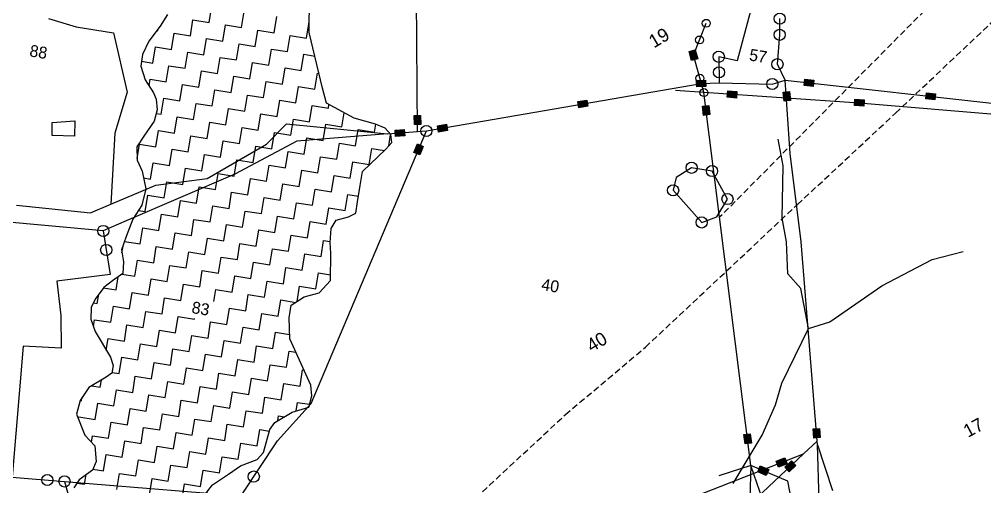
# Model space of a CAD drawing. Header units: metres. Extents: x 318079 to 324759, y 1863980 to 1868406.
# Drawn here: x 321051 to 321832, y 1866812 to 1867190 of the extents above; entities that cross this region are included whole.
import ezdxf

# ---------------------------------------------------------------- set-up
doc = ezdxf.new("R2010")
doc.units = ezdxf.units.M
doc.linetypes.add('DASHED', pattern=[0.75, 0.5, -0.25])
for name, color, linetype in [('LINE_FOOTPATH', 1, 'DASHED'), ('LINE_WATER', 4, 'Continuous'), ('OTHERS', 1, 'Continuous'), ('POLY_HATCH', 12, 'Continuous'), ('POLY_PARCEL', 6, 'Continuous'), ('POLY_WATER', 4, 'Continuous'), ('TEXT_MAPOUT', 7, 'Continuous'), ('TEXT_PARCEL', 7, 'Continuous')]:
    doc.layers.add(name, color=color, linetype=linetype)
doc.styles.add('TEXT_MAP', font='')
doc.styles.get('TEXT_MAP').set_extended_font_data('Kruti Dev 050')

msp = doc.modelspace()

# ---------------------------------------------------------------- hatches: boundary and pattern name
for points in [[(321594.99, 1867156.74), (321599.98, 1867158.15), (321597.94, 1867165.36), (321592.95, 1867163.96)], [(321606.55, 1867135.69), (321606.35, 1867140.8), (321598.96, 1867140.51), (321599.16, 1867135.4)], [(321693.32, 1867135.68), (321693.88, 1867140.77), (321686.54, 1867141.58), (321685.98, 1867136.5)], [(321631.29, 1867126.37), (321631.69, 1867131.54), (321624.21, 1867132.12), (321623.81, 1867126.95)], [(321669.79, 1867123.74), (321674.87, 1867124.24), (321674.14, 1867131.6), (321669.06, 1867131.09)], [(321791.7, 1867124.8), (321792.26, 1867129.88), (321784.91, 1867130.69), (321784.35, 1867125.61)], [(321511.16, 1867119.67), (321510.29, 1867124.71), (321503.01, 1867123.45), (321503.88, 1867118.41)], [(321734.17, 1867119.67), (321734.57, 1867124.85), (321727.09, 1867125.42), (321726.69, 1867120.25)], [(321604.72, 1867112.31), (321609.87, 1867112.96), (321608.93, 1867120.4), (321603.79, 1867119.75)], [(321375.94, 1867112.35), (321370.82, 1867112.31), (321370.88, 1867104.92), (321375.99, 1867104.95)], [(321363.1, 1867095.86), (321362.73, 1867100.96), (321355.36, 1867100.42), (321355.73, 1867095.32)], [(321397.7, 1867100.06), (321396.82, 1867105.1), (321389.54, 1867103.84), (321390.41, 1867098.8)], [(321370.51, 1867082.42), (321375.22, 1867080.42), (321378.09, 1867087.23), (321373.39, 1867089.22)], [(321698.37, 1866859.07), (321693.28, 1866858.66), (321693.87, 1866851.29), (321698.97, 1866851.7)], [(321642.42, 1866854.75), (321637.27, 1866854.1), (321638.21, 1866846.66), (321643.35, 1866847.31)], [(321672.17, 1866830.48), (321670.31, 1866835.24), (321663.43, 1866832.55), (321665.29, 1866827.79)], [(321679.36, 1866829.11), (321675.87, 1866832.85), (321670.47, 1866827.8), (321673.96, 1866824.07)], [(321655.42, 1866821.03), (321657.46, 1866825.8), (321650.58, 1866828.76), (321648.53, 1866823.99)]]:
    msp.add_hatch(color=256).paths.add_polyline_path(points)

# ---------------------------------------------------------------- linework, layer by layer
for points in [[(321597.94, 1867165.36), (321599.98, 1867158.15), (321594.99, 1867156.74), (321592.95, 1867163.96)], [(321598.96, 1867140.51), (321606.35, 1867140.8), (321606.55, 1867135.69), (321599.16, 1867135.4)], [(321686.54, 1867141.58), (321693.88, 1867140.77), (321693.32, 1867135.68), (321685.98, 1867136.5)], [(321624.21, 1867132.12), (321631.69, 1867131.54), (321631.29, 1867126.37), (321623.81, 1867126.95)], [(321674.14, 1867131.6), (321674.87, 1867124.24), (321669.79, 1867123.74), (321669.06, 1867131.09)], [(321784.91, 1867130.69), (321792.26, 1867129.88), (321791.7, 1867124.8), (321784.35, 1867125.61)], [(321503.01, 1867123.45), (321510.29, 1867124.71), (321511.16, 1867119.67), (321503.88, 1867118.41)], [(321727.09, 1867125.42), (321734.57, 1867124.85), (321734.17, 1867119.67), (321726.69, 1867120.25)], [(321608.93, 1867120.4), (321609.87, 1867112.96), (321604.72, 1867112.31), (321603.79, 1867119.75)], [(321370.88, 1867104.92), (321370.82, 1867112.31), (321375.94, 1867112.35), (321375.99, 1867104.95)], [(321355.36, 1867100.42), (321362.73, 1867100.96), (321363.1, 1867095.86), (321355.73, 1867095.32)], [(321389.54, 1867103.84), (321396.82, 1867105.1), (321397.7, 1867100.06), (321390.41, 1867098.8)], [(321378.09, 1867087.23), (321375.22, 1867080.42), (321370.51, 1867082.42), (321373.39, 1867089.22)], [(321693.87, 1866851.29), (321693.28, 1866858.66), (321698.37, 1866859.07), (321698.97, 1866851.7)], [(321638.21, 1866846.66), (321637.27, 1866854.1), (321642.42, 1866854.75), (321643.35, 1866847.31)], [(321663.43, 1866832.55), (321670.31, 1866835.24), (321672.17, 1866830.48), (321665.29, 1866827.79)], [(321670.47, 1866827.8), (321675.87, 1866832.85), (321679.36, 1866829.11), (321673.96, 1866824.07)], [(321650.58, 1866828.76), (321657.46, 1866825.8), (321655.42, 1866821.03), (321648.53, 1866823.99)]]:
    msp.add_lwpolyline(points, close=True)
for centre, radius in [((321666.27, 1867190.59), 4.52), ((321606.9, 1867186.8), 3.21), ((321601.44, 1867173.33), 3.21), ((321666.25, 1867177.5), 4.52), ((321617.01, 1867159.74), 4.52), ((321664.44, 1867153.72), 4.52), ((321601.74, 1867142.34), 3.21), ((321617.24, 1867147.16), 4.52), ((321660.25, 1867137.69), 4.52), ((321605.01, 1867130.75), 3.21), ((321380.59, 1867099.7), 4.52), ((321595.04, 1867069.97), 4.52), ((321611.57, 1867067.29), 4.52), ((321580.1, 1867051.74), 4.52), ((321624.04, 1867044.63), 4.52), ((321603.19, 1867025.7), 4.52), ((321119.32, 1867018.86), 4.52), ((321121.73, 1867003.49), 4.52), ((321074.12, 1866817.37), 4.52), ((321087.98, 1866816.23), 4.52), ((321241, 1866820.16), 4.52)]:
    msp.add_circle(centre, radius)
at = {"layer": 'LINE_FOOTPATH', "ltscale": 10}
for p, q in [((321851.88, 1867266.33), (321617.71, 1867030)), ((321759.94, 1867114.19), (321837.88, 1867187.72)), ((321680.65, 1867040.22), (321759.94, 1867114.19)), ((321557.73, 1866924.92), (321680.65, 1867040.22)), ((321493.05, 1866870.29), (321557.73, 1866924.92)), ((321414.97, 1866797.64), (321493.05, 1866870.29))]:
    msp.add_line(p, q, dxfattribs=at)
at = {"layer": 'LINE_WATER'}
for p, q in [((321669.02, 1867071.61), (321665.02, 1867093)), ((321668.28, 1867029.08), (321669.02, 1867071.61)), ((321671.67, 1867010.12), (321668.28, 1867029.08)), ((321672.94, 1866984.15), (321671.67, 1867010.12)), ((321789.44, 1866995.86), (321814.65, 1867002.36)), ((321748.8, 1866974.58), (321789.44, 1866995.86)), ((321683.23, 1866972.25), (321672.94, 1866984.15)), ((321706.77, 1866945.44), (321748.8, 1866974.58)), ((321689.62, 1866939.94), (321683.23, 1866972.25)), ((321689.62, 1866939.94), (321706.77, 1866945.44)), ((321668.02, 1866895.76), (321689.62, 1866939.94)), ((321662.74, 1866878.23), (321668.02, 1866895.76)), ((321652.14, 1866853.54), (321662.74, 1866878.23)), ((321628.54, 1866814.68), (321652.14, 1866853.54))]:
    msp.add_line(p, q, dxfattribs=at)
at = {"layer": 'OTHERS'}
for p, q in [((321077.9, 1867095.94), (321077.98, 1867106.66)), ((321077.98, 1867106.66), (321096.37, 1867107.82)), ((321096.37, 1867107.82), (321096.03, 1867095.49)), ((321096.03, 1867095.49), (321077.9, 1867095.94))]:
    msp.add_line(p, q, dxfattribs=at)
at = {"layer": 'POLY_HATCH'}
for p, q in [((321285.9, 1867179.26), (321286.24, 1867213.95)), ((321171.2, 1867194.02), (321165.43, 1867184.42)), ((321165.43, 1867184.42), (321156.07, 1867172.24)), ((321296.57, 1867134.35), (321285.9, 1867179.26)), ((321156.07, 1867172.24), (321151.16, 1867161.45)), ((321151.16, 1867161.45), (321149.67, 1867152.22)), ((321149.67, 1867152.22), (321153.15, 1867141.12)), ((321153.15, 1867141.12), (321159.88, 1867130.56)), ((321159.88, 1867130.56), (321162.2, 1867125.34)), ((321299.89, 1867122.23), (321296.57, 1867134.35)), ((321162.2, 1867125.34), (321162.93, 1867116.8)), ((321322.21, 1867110.2), (321299.89, 1867122.23)), ((321162.93, 1867116.8), (321160.41, 1867107.73)), ((321160.41, 1867107.73), (321152.08, 1867095.39)), ((321339.35, 1867105.32), (321322.21, 1867110.2)), ((321347.24, 1867101.94), (321339.35, 1867105.32)), ((321351.72, 1867097), (321347.24, 1867101.94)), ((321152.08, 1867095.39), (321146.47, 1867086.82)), ((321347.67, 1867085.02), (321352.78, 1867090.51)), ((321352.78, 1867090.51), (321351.72, 1867097)), ((321146.47, 1867086.82), (321146.87, 1867076.22)), ((321328.93, 1867066.99), (321347.67, 1867085.02)), ((321146.87, 1867076.22), (321150.68, 1867067.18)), ((321150.68, 1867067.18), (321153.66, 1867053.01)), ((321327.11, 1867055.7), (321328.93, 1867066.99)), ((321153.66, 1867053.01), (321150.48, 1867039.83)), ((321324.95, 1867042.36), (321327.11, 1867055.7)), ((321150.48, 1867039.83), (321143.35, 1867028.35)), ((321323.45, 1867033.12), (321324.95, 1867042.36)), ((321143.35, 1867028.35), (321137.94, 1867014.48)), ((321307.75, 1867027.6), (321317.67, 1867030.2)), ((321317.67, 1867030.2), (321323.45, 1867033.12)), ((321302.71, 1867009.46), (321303.5, 1867020.91)), ((321303.5, 1867020.91), (321307.75, 1867027.6)), ((321137.94, 1867014.48), (321134.06, 1867003.53)), ((321303.43, 1867000.91), (321302.71, 1867009.46)), ((321134.06, 1867003.53), (321135.65, 1866993.79)), ((321303.03, 1866978.86), (321303.43, 1867000.91)), ((321135.65, 1866993.79), (321135.18, 1866984.39)), ((321135.18, 1866984.39), (321126.82, 1866978.37)), ((321126.82, 1866978.37), (321119.66, 1866973.21)), ((321294.01, 1866968.74), (321303.03, 1866978.86)), ((321119.66, 1866973.21), (321112.86, 1866963.78)), ((321281.87, 1866965.44), (321294.01, 1866968.74)), ((321112.86, 1866963.78), (321109.64, 1866956.93)), ((321269.63, 1866948.46), (321271.29, 1866958.73)), ((321271.29, 1866958.73), (321281.87, 1866965.44)), ((321109.64, 1866956.93), (321109.17, 1866947.53)), ((321109.17, 1866947.53), (321112.82, 1866937.46)), ((321270.06, 1866931.54), (321269.63, 1866948.46)), ((321112.82, 1866937.46), (321125.26, 1866916.72)), ((321287.2, 1866894.02), (321270.06, 1866931.54)), ((321125.26, 1866916.72), (321127.35, 1866910.06)), ((321126.35, 1866903.9), (321121.58, 1866900.46)), ((321127.35, 1866910.06), (321126.35, 1866903.9)), ((321121.58, 1866900.46), (321107.58, 1866892.2)), ((321107.58, 1866892.2), (321100.61, 1866881.74)), ((321287.93, 1866885.48), (321287.2, 1866894.02)), ((321100.61, 1866881.74), (321097.76, 1866870.62)), ((321285.41, 1866876.41), (321287.93, 1866885.48)), ((321258.08, 1866863.98), (321272.07, 1866872.25)), ((321272.07, 1866872.25), (321285.41, 1866876.41)), ((321097.76, 1866870.62), (321104.52, 1866853.73)), ((321248.86, 1866839.57), (321254, 1866858.32)), ((321254, 1866858.32), (321258.08, 1866863.98)), ((321104.52, 1866853.73), (321112.61, 1866845.05)), ((321112.61, 1866845.05), (321113.71, 1866832.23)), ((321230.25, 1866828.89), (321243.75, 1866834.08)), ((321243.75, 1866834.08), (321248.86, 1866839.57)), ((321110.49, 1866825.38), (321099.74, 1866817.64)), ((321113.71, 1866832.23), (321110.49, 1866825.38)), ((321220.7, 1866822.01), (321230.25, 1866828.89)), ((321099.74, 1866817.64), (321095.49, 1866810.96)), ((321207.73, 1866813.58), (321220.7, 1866822.01)), ((321201.1, 1866805.17), (321207.73, 1866813.58))]:
    msp.add_line(p, q, dxfattribs=at)
at = {"layer": 'POLY_HATCH', "linetype": 'Continuous'}
for p, q in [((321204.99, 1867187.59), (321207.11, 1867200.7)), ((321204.99, 1867187.59), (321207.11, 1867200.7)), ((321231.2, 1867183.35), (321233.32, 1867196.46)), ((321231.2, 1867183.35), (321233.32, 1867196.46)), ((321257.41, 1867179.11), (321259.53, 1867192.22)), ((321257.41, 1867179.11), (321259.53, 1867192.22)), ((321189.76, 1867176.61), (321191.88, 1867189.71)), ((321189.76, 1867176.61), (321191.88, 1867189.71)), ((321191.88, 1867189.71), (321204.99, 1867187.59)), ((321191.88, 1867189.71), (321204.99, 1867187.59)), ((321215.98, 1867172.37), (321218.09, 1867185.47)), ((321215.98, 1867172.37), (321218.09, 1867185.47)), ((321218.09, 1867185.47), (321231.2, 1867183.35)), ((321218.09, 1867185.47), (321231.2, 1867183.35)), ((321283.62, 1867174.88), (321285.74, 1867187.98)), ((321283.62, 1867174.88), (321285.74, 1867187.98)), ((321285.74, 1867187.98), (321285.99, 1867187.94)), ((321285.74, 1867187.98), (321285.99, 1867187.94)), ((321162.78, 1867180.97), (321163.55, 1867180.85)), ((321162.78, 1867180.97), (321163.55, 1867180.85)), ((321163.55, 1867180.85), (321163.79, 1867182.28)), ((321163.55, 1867180.85), (321163.79, 1867182.28)), ((321174.54, 1867165.62), (321176.66, 1867178.73)), ((321174.54, 1867165.62), (321176.66, 1867178.73)), ((321176.66, 1867178.73), (321189.76, 1867176.61)), ((321176.66, 1867178.73), (321189.76, 1867176.61)), ((321242.19, 1867168.13), (321244.31, 1867181.23)), ((321242.19, 1867168.13), (321244.31, 1867181.23)), ((321244.31, 1867181.23), (321257.41, 1867179.11)), ((321244.31, 1867181.23), (321257.41, 1867179.11)), ((321268.4, 1867163.89), (321270.52, 1867177)), ((321268.4, 1867163.89), (321270.52, 1867177)), ((321270.52, 1867177), (321283.62, 1867174.88)), ((321270.52, 1867177), (321283.62, 1867174.88)), ((321200.75, 1867161.38), (321202.87, 1867174.49)), ((321200.75, 1867161.38), (321202.87, 1867174.49)), ((321202.87, 1867174.49), (321215.98, 1867172.37)), ((321202.87, 1867174.49), (321215.98, 1867172.37)), ((321226.96, 1867157.14), (321229.08, 1867170.25)), ((321226.96, 1867157.14), (321229.08, 1867170.25)), ((321229.08, 1867170.25), (321242.19, 1867168.13)), ((321229.08, 1867170.25), (321242.19, 1867168.13)), ((321159.31, 1867154.64), (321161.43, 1867167.74)), ((321159.31, 1867154.64), (321161.43, 1867167.74)), ((321161.43, 1867167.74), (321174.54, 1867165.62)), ((321161.43, 1867167.74), (321174.54, 1867165.62)), ((321185.52, 1867150.4), (321187.64, 1867163.5)), ((321185.52, 1867150.4), (321187.64, 1867163.5)), ((321187.64, 1867163.5), (321200.75, 1867161.38)), ((321187.64, 1867163.5), (321200.75, 1867161.38)), ((321253.17, 1867152.9), (321255.29, 1867166.01)), ((321253.17, 1867152.9), (321255.29, 1867166.01)), ((321255.29, 1867166.01), (321268.4, 1867163.89)), ((321255.29, 1867166.01), (321268.4, 1867163.89)), ((321279.38, 1867148.66), (321281.5, 1867161.77)), ((321279.38, 1867148.66), (321281.5, 1867161.77)), ((321281.5, 1867161.77), (321290.4, 1867160.33)), ((321281.5, 1867161.77), (321290.4, 1867160.33)), ((321150.3, 1867156.1), (321159.31, 1867154.64)), ((321150.3, 1867156.1), (321159.31, 1867154.64)), ((321211.74, 1867146.16), (321213.86, 1867159.26)), ((321211.74, 1867146.16), (321213.86, 1867159.26)), ((321213.86, 1867159.26), (321226.96, 1867157.14)), ((321213.86, 1867159.26), (321226.96, 1867157.14)), ((321237.95, 1867141.92), (321240.07, 1867155.02)), ((321237.95, 1867141.92), (321240.07, 1867155.02)), ((321240.07, 1867155.02), (321253.17, 1867152.9)), ((321240.07, 1867155.02), (321253.17, 1867152.9)), ((321170.3, 1867139.41), (321172.42, 1867152.52)), ((321170.3, 1867139.41), (321172.42, 1867152.52)), ((321172.42, 1867152.52), (321185.52, 1867150.4)), ((321172.42, 1867152.52), (321185.52, 1867150.4)), ((321196.51, 1867135.17), (321198.63, 1867148.28)), ((321196.51, 1867135.17), (321198.63, 1867148.28)), ((321198.63, 1867148.28), (321211.74, 1867146.16)), ((321198.63, 1867148.28), (321211.74, 1867146.16)), ((321264.16, 1867137.68), (321266.28, 1867150.78)), ((321264.16, 1867137.68), (321266.28, 1867150.78)), ((321266.28, 1867150.78), (321279.38, 1867148.66)), ((321266.28, 1867150.78), (321279.38, 1867148.66)), ((321290.37, 1867133.44), (321292.49, 1867146.54)), ((321290.37, 1867133.44), (321292.49, 1867146.54)), ((321292.49, 1867146.54), (321293.72, 1867146.34)), ((321292.49, 1867146.54), (321293.72, 1867146.34)), ((321156.32, 1867136.14), (321157.19, 1867141.53)), ((321156.32, 1867136.14), (321157.19, 1867141.53)), ((321157.19, 1867141.53), (321170.3, 1867139.41)), ((321157.19, 1867141.53), (321170.3, 1867139.41)), ((321181.29, 1867124.19), (321183.4, 1867137.29)), ((321181.29, 1867124.19), (321183.4, 1867137.29)), ((321183.4, 1867137.29), (321196.51, 1867135.17)), ((321183.4, 1867137.29), (321196.51, 1867135.17)), ((321222.72, 1867130.93), (321224.84, 1867144.04)), ((321222.72, 1867130.93), (321224.84, 1867144.04)), ((321224.84, 1867144.04), (321237.95, 1867141.92)), ((321224.84, 1867144.04), (321237.95, 1867141.92)), ((321248.93, 1867126.69), (321251.05, 1867139.8)), ((321248.93, 1867126.69), (321251.05, 1867139.8)), ((321251.05, 1867139.8), (321264.16, 1867137.68)), ((321251.05, 1867139.8), (321264.16, 1867137.68)), ((321207.5, 1867119.95), (321209.62, 1867133.05)), ((321207.5, 1867119.95), (321209.62, 1867133.05)), ((321209.62, 1867133.05), (321222.72, 1867130.93)), ((321209.62, 1867133.05), (321222.72, 1867130.93)), ((321275.14, 1867122.45), (321277.26, 1867135.56)), ((321275.14, 1867122.45), (321277.26, 1867135.56)), ((321277.26, 1867135.56), (321290.37, 1867133.44)), ((321277.26, 1867135.56), (321290.37, 1867133.44)), ((321166.06, 1867113.2), (321168.18, 1867126.31)), ((321166.06, 1867113.2), (321168.18, 1867126.31)), ((321168.18, 1867126.31), (321181.29, 1867124.19)), ((321168.18, 1867126.31), (321181.29, 1867124.19)), ((321192.27, 1867108.96), (321194.39, 1867122.07)), ((321192.27, 1867108.96), (321194.39, 1867122.07)), ((321194.39, 1867122.07), (321207.5, 1867119.95)), ((321194.39, 1867122.07), (321207.5, 1867119.95)), ((321233.71, 1867115.71), (321235.83, 1867128.81)), ((321233.71, 1867115.71), (321235.83, 1867128.81)), ((321235.83, 1867128.81), (321248.93, 1867126.69)), ((321235.83, 1867128.81), (321248.93, 1867126.69)), ((321259.92, 1867111.47), (321262.04, 1867124.57)), ((321259.92, 1867111.47), (321262.04, 1867124.57)), ((321262.04, 1867124.57), (321275.14, 1867122.45)), ((321262.04, 1867124.57), (321275.14, 1867122.45)), ((321162.1, 1867113.84), (321166.06, 1867113.2)), ((321162.1, 1867113.84), (321166.06, 1867113.2)), ((321218.48, 1867104.72), (321220.6, 1867117.83)), ((321218.48, 1867104.72), (321220.6, 1867117.83)), ((321220.6, 1867117.83), (321233.71, 1867115.71)), ((321220.6, 1867117.83), (321233.71, 1867115.71)), ((321286.13, 1867107.23), (321288.25, 1867120.33)), ((321286.13, 1867107.23), (321288.25, 1867120.33)), ((321288.25, 1867120.33), (321301.35, 1867118.21)), ((321288.25, 1867120.33), (321301.35, 1867118.21)), ((321301.35, 1867118.21), (321301.83, 1867121.19)), ((321301.35, 1867118.21), (321301.83, 1867121.19)), ((321312.34, 1867102.99), (321314.2, 1867114.52)), ((321312.34, 1867102.99), (321314.2, 1867114.52)), ((321177.05, 1867097.98), (321179.17, 1867111.08)), ((321177.05, 1867097.98), (321179.17, 1867111.08)), ((321179.17, 1867111.08), (321192.27, 1867108.96)), ((321179.17, 1867111.08), (321192.27, 1867108.96)), ((321203.26, 1867093.74), (321205.38, 1867106.84)), ((321203.26, 1867093.74), (321205.38, 1867106.84)), ((321205.38, 1867106.84), (321218.48, 1867104.72)), ((321205.38, 1867106.84), (321218.48, 1867104.72)), ((321244.69, 1867100.48), (321246.81, 1867113.59)), ((321244.69, 1867100.48), (321246.81, 1867113.59)), ((321246.81, 1867113.59), (321259.92, 1867111.47)), ((321246.81, 1867113.59), (321259.92, 1867111.47)), ((321270.9, 1867096.24), (321273.02, 1867109.35)), ((321270.9, 1867096.24), (321273.02, 1867109.35)), ((321273.02, 1867109.35), (321286.13, 1867107.23)), ((321273.02, 1867109.35), (321286.13, 1867107.23)), ((321161.82, 1867086.99), (321163.94, 1867100.1)), ((321161.82, 1867086.99), (321163.94, 1867100.1)), ((321163.94, 1867100.1), (321177.05, 1867097.98)), ((321163.94, 1867100.1), (321177.05, 1867097.98)), ((321229.47, 1867089.5), (321231.59, 1867102.6)), ((321229.47, 1867089.5), (321231.59, 1867102.6)), ((321231.59, 1867102.6), (321244.69, 1867100.48)), ((321231.59, 1867102.6), (321244.69, 1867100.48)), ((321255.68, 1867085.26), (321257.8, 1867098.36)), ((321255.68, 1867085.26), (321257.8, 1867098.36)), ((321257.8, 1867098.36), (321270.9, 1867096.24)), ((321257.8, 1867098.36), (321270.9, 1867096.24)), ((321297.11, 1867092), (321299.23, 1867105.11)), ((321297.11, 1867092), (321299.23, 1867105.11)), ((321299.23, 1867105.11), (321312.34, 1867102.99)), ((321299.23, 1867105.11), (321312.34, 1867102.99)), ((321323.32, 1867087.76), (321325.44, 1867100.87)), ((321323.32, 1867087.76), (321325.44, 1867100.87)), ((321325.44, 1867100.87), (321338.55, 1867098.75)), ((321325.44, 1867100.87), (321338.55, 1867098.75)), ((321338.55, 1867098.75), (321339.59, 1867105.22)), ((321338.55, 1867098.75), (321339.59, 1867105.22)), ((321188.03, 1867082.75), (321190.15, 1867095.86)), ((321188.03, 1867082.75), (321190.15, 1867095.86)), ((321190.15, 1867095.86), (321203.26, 1867093.74)), ((321190.15, 1867095.86), (321203.26, 1867093.74)), ((321214.24, 1867078.51), (321216.36, 1867091.62)), ((321214.24, 1867078.51), (321216.36, 1867091.62)), ((321216.36, 1867091.62), (321229.47, 1867089.5)), ((321216.36, 1867091.62), (321229.47, 1867089.5)), ((321281.89, 1867081.02), (321284.01, 1867094.12)), ((321281.89, 1867081.02), (321284.01, 1867094.12)), ((321284.01, 1867094.12), (321297.11, 1867092)), ((321284.01, 1867094.12), (321297.11, 1867092)), ((321350.22, 1867087.76), (321351.65, 1867096.63)), ((321350.22, 1867087.76), (321351.65, 1867096.63)), ((321351.65, 1867096.63), (321351.79, 1867096.61)), ((321351.65, 1867096.63), (321351.79, 1867096.61)), ((321146.82, 1867077.42), (321148.72, 1867089.11)), ((321146.82, 1867077.42), (321148.72, 1867089.11)), ((321148.72, 1867089.11), (321161.82, 1867086.99)), ((321148.72, 1867089.11), (321161.82, 1867086.99)), ((321172.81, 1867071.77), (321174.93, 1867084.87)), ((321172.81, 1867071.77), (321174.93, 1867084.87)), ((321174.93, 1867084.87), (321188.03, 1867082.75)), ((321174.93, 1867084.87), (321188.03, 1867082.75)), ((321240.45, 1867074.27), (321242.57, 1867087.38)), ((321240.45, 1867074.27), (321242.57, 1867087.38)), ((321242.57, 1867087.38), (321255.68, 1867085.26)), ((321242.57, 1867087.38), (321255.68, 1867085.26)), ((321266.66, 1867070.03), (321268.78, 1867083.14)), ((321266.66, 1867070.03), (321268.78, 1867083.14)), ((321268.78, 1867083.14), (321281.89, 1867081.02)), ((321268.78, 1867083.14), (321281.89, 1867081.02)), ((321308.1, 1867076.78), (321310.22, 1867089.88)), ((321308.1, 1867076.78), (321310.22, 1867089.88)), ((321310.22, 1867089.88), (321323.32, 1867087.76)), ((321310.22, 1867089.88), (321323.32, 1867087.76)), ((321334.31, 1867072.54), (321336.43, 1867085.64)), ((321334.31, 1867072.54), (321336.43, 1867085.64)), ((321336.43, 1867085.64), (321346.61, 1867084)), ((321336.43, 1867085.64), (321346.61, 1867084)), ((321199.02, 1867067.53), (321201.14, 1867080.63)), ((321199.02, 1867067.53), (321201.14, 1867080.63)), ((321201.14, 1867080.63), (321214.24, 1867078.51)), ((321201.14, 1867080.63), (321214.24, 1867078.51)), ((321225.23, 1867063.29), (321227.35, 1867076.39)), ((321225.23, 1867063.29), (321227.35, 1867076.39)), ((321227.35, 1867076.39), (321240.45, 1867074.27)), ((321227.35, 1867076.39), (321240.45, 1867074.27)), ((321292.87, 1867065.79), (321294.99, 1867078.9)), ((321292.87, 1867065.79), (321294.99, 1867078.9)), ((321294.99, 1867078.9), (321308.1, 1867076.78)), ((321294.99, 1867078.9), (321308.1, 1867076.78)), ((321157.58, 1867060.78), (321159.7, 1867073.89)), ((321157.58, 1867060.78), (321159.7, 1867073.89)), ((321159.7, 1867073.89), (321172.81, 1867071.77)), ((321159.7, 1867073.89), (321172.81, 1867071.77)), ((321183.79, 1867056.54), (321185.91, 1867069.65)), ((321183.79, 1867056.54), (321185.91, 1867069.65)), ((321185.91, 1867069.65), (321199.02, 1867067.53)), ((321185.91, 1867069.65), (321199.02, 1867067.53)), ((321251.44, 1867059.05), (321253.56, 1867072.15)), ((321251.44, 1867059.05), (321253.56, 1867072.15)), ((321253.56, 1867072.15), (321266.66, 1867070.03)), ((321253.56, 1867072.15), (321266.66, 1867070.03)), ((321277.65, 1867054.81), (321279.77, 1867067.91)), ((321277.65, 1867054.81), (321279.77, 1867067.91)), ((321279.77, 1867067.91), (321292.87, 1867065.79)), ((321279.77, 1867067.91), (321292.87, 1867065.79)), ((321319.08, 1867061.55), (321321.2, 1867074.66)), ((321319.08, 1867061.55), (321321.2, 1867074.66)), ((321321.2, 1867074.66), (321334.31, 1867072.54)), ((321321.2, 1867074.66), (321334.31, 1867072.54)), ((321151.83, 1867061.71), (321157.58, 1867060.78)), ((321151.83, 1867061.71), (321157.58, 1867060.78)), ((321210, 1867052.3), (321212.12, 1867065.41)), ((321210, 1867052.3), (321212.12, 1867065.41)), ((321212.12, 1867065.41), (321225.23, 1867063.29)), ((321212.12, 1867065.41), (321225.23, 1867063.29)), ((321236.21, 1867048.06), (321238.33, 1867061.17)), ((321236.21, 1867048.06), (321238.33, 1867061.17)), ((321238.33, 1867061.17), (321251.44, 1867059.05)), ((321238.33, 1867061.17), (321251.44, 1867059.05)), ((321303.86, 1867050.57), (321305.98, 1867063.67)), ((321303.86, 1867050.57), (321305.98, 1867063.67)), ((321305.98, 1867063.67), (321319.08, 1867061.55)), ((321305.98, 1867063.67), (321319.08, 1867061.55)), ((321168.57, 1867045.56), (321170.69, 1867058.66)), ((321168.57, 1867045.56), (321170.69, 1867058.66)), ((321170.69, 1867058.66), (321183.79, 1867056.54)), ((321170.69, 1867058.66), (321183.79, 1867056.54)), ((321194.78, 1867041.32), (321196.9, 1867054.42)), ((321194.78, 1867041.32), (321196.9, 1867054.42)), ((321196.9, 1867054.42), (321210, 1867052.3)), ((321196.9, 1867054.42), (321210, 1867052.3)), ((321262.42, 1867043.82), (321264.54, 1867056.93)), ((321262.42, 1867043.82), (321264.54, 1867056.93)), ((321264.54, 1867056.93), (321277.65, 1867054.81)), ((321264.54, 1867056.93), (321277.65, 1867054.81)), ((321288.63, 1867039.58), (321290.75, 1867052.69)), ((321288.63, 1867039.58), (321290.75, 1867052.69)), ((321290.75, 1867052.69), (321303.86, 1867050.57)), ((321290.75, 1867052.69), (321303.86, 1867050.57)), ((321153.34, 1867034.57), (321155.46, 1867047.68)), ((321153.34, 1867034.57), (321155.46, 1867047.68)), ((321155.46, 1867047.68), (321168.57, 1867045.56)), ((321155.46, 1867047.68), (321168.57, 1867045.56)), ((321220.99, 1867037.08), (321223.11, 1867050.18)), ((321220.99, 1867037.08), (321223.11, 1867050.18)), ((321223.11, 1867050.18), (321236.21, 1867048.06)), ((321223.11, 1867050.18), (321236.21, 1867048.06)), ((321247.2, 1867032.84), (321249.32, 1867045.94)), ((321247.2, 1867032.84), (321249.32, 1867045.94)), ((321249.32, 1867045.94), (321262.42, 1867043.82)), ((321249.32, 1867045.94), (321262.42, 1867043.82)), ((321314.84, 1867035.34), (321316.96, 1867048.45)), ((321314.84, 1867035.34), (321316.96, 1867048.45)), ((321316.96, 1867048.45), (321325.7, 1867047.03)), ((321316.96, 1867048.45), (321325.7, 1867047.03)), ((321179.55, 1867030.33), (321181.67, 1867043.44)), ((321179.55, 1867030.33), (321181.67, 1867043.44)), ((321181.67, 1867043.44), (321194.78, 1867041.32)), ((321181.67, 1867043.44), (321194.78, 1867041.32)), ((321205.76, 1867026.09), (321207.88, 1867039.2)), ((321205.76, 1867026.09), (321207.88, 1867039.2)), ((321207.88, 1867039.2), (321220.99, 1867037.08)), ((321207.88, 1867039.2), (321220.99, 1867037.08)), ((321273.41, 1867028.6), (321275.53, 1867041.7)), ((321273.41, 1867028.6), (321275.53, 1867041.7)), ((321275.53, 1867041.7), (321288.63, 1867039.58)), ((321275.53, 1867041.7), (321288.63, 1867039.58)), ((321299.62, 1867024.36), (321301.74, 1867037.46)), ((321299.62, 1867024.36), (321301.74, 1867037.46)), ((321301.74, 1867037.46), (321314.84, 1867035.34)), ((321301.74, 1867037.46), (321314.84, 1867035.34)), ((321147.77, 1867035.47), (321153.34, 1867034.57)), ((321147.77, 1867035.47), (321153.34, 1867034.57)), ((321164.33, 1867019.34), (321166.45, 1867032.45)), ((321164.33, 1867019.34), (321166.45, 1867032.45)), ((321166.45, 1867032.45), (321179.55, 1867030.33)), ((321166.45, 1867032.45), (321179.55, 1867030.33)), ((321190.54, 1867015.11), (321192.66, 1867028.21)), ((321190.54, 1867015.11), (321192.66, 1867028.21)), ((321192.66, 1867028.21), (321205.76, 1867026.09)), ((321192.66, 1867028.21), (321205.76, 1867026.09)), ((321231.97, 1867021.85), (321234.09, 1867034.96)), ((321231.97, 1867021.85), (321234.09, 1867034.96)), ((321234.09, 1867034.96), (321247.2, 1867032.84)), ((321234.09, 1867034.96), (321247.2, 1867032.84)), ((321258.18, 1867017.61), (321260.3, 1867030.72)), ((321258.18, 1867017.61), (321260.3, 1867030.72)), ((321260.3, 1867030.72), (321273.41, 1867028.6)), ((321260.3, 1867030.72), (321273.41, 1867028.6)), ((321149.1, 1867008.36), (321151.22, 1867021.46)), ((321149.1, 1867008.36), (321151.22, 1867021.46)), ((321151.22, 1867021.46), (321164.33, 1867019.34)), ((321151.22, 1867021.46), (321164.33, 1867019.34)), ((321216.75, 1867010.87), (321218.87, 1867023.97)), ((321216.75, 1867010.87), (321218.87, 1867023.97)), ((321218.87, 1867023.97), (321231.97, 1867021.85)), ((321218.87, 1867023.97), (321231.97, 1867021.85)), ((321284.39, 1867013.37), (321286.51, 1867026.48)), ((321284.39, 1867013.37), (321286.51, 1867026.48)), ((321286.51, 1867026.48), (321299.62, 1867024.36)), ((321286.51, 1867026.48), (321299.62, 1867024.36)), ((321175.31, 1867004.12), (321177.43, 1867017.23)), ((321175.31, 1867004.12), (321177.43, 1867017.23)), ((321177.43, 1867017.23), (321190.54, 1867015.11)), ((321177.43, 1867017.23), (321190.54, 1867015.11)), ((321201.52, 1866999.88), (321203.64, 1867012.99)), ((321201.52, 1866999.88), (321203.64, 1867012.99)), ((321203.64, 1867012.99), (321216.75, 1867010.87)), ((321203.64, 1867012.99), (321216.75, 1867010.87)), ((321242.96, 1867006.63), (321245.08, 1867019.73)), ((321242.96, 1867006.63), (321245.08, 1867019.73)), ((321245.08, 1867019.73), (321258.18, 1867017.61)), ((321245.08, 1867019.73), (321258.18, 1867017.61)), ((321269.17, 1867002.39), (321271.29, 1867015.49)), ((321269.17, 1867002.39), (321271.29, 1867015.49)), ((321271.29, 1867015.49), (321284.39, 1867013.37)), ((321271.29, 1867015.49), (321284.39, 1867013.37)), ((321134.47, 1867001.02), (321135.56, 1867007.77)), ((321134.47, 1867001.02), (321135.56, 1867007.77)), ((321136.49, 1867010.4), (321149.1, 1867008.36)), ((321136.49, 1867010.4), (321149.1, 1867008.36)), ((321160.09, 1866993.13), (321162.21, 1867006.24)), ((321160.09, 1866993.13), (321162.21, 1867006.24)), ((321162.21, 1867006.24), (321175.31, 1867004.12)), ((321162.21, 1867006.24), (321175.31, 1867004.12)), ((321227.73, 1866995.64), (321229.85, 1867008.75)), ((321227.73, 1866995.64), (321229.85, 1867008.75)), ((321229.85, 1867008.75), (321242.96, 1867006.63)), ((321229.85, 1867008.75), (321242.96, 1867006.63)), ((321295.38, 1866998.15), (321297.5, 1867011.25)), ((321295.38, 1866998.15), (321297.5, 1867011.25)), ((321297.5, 1867011.25), (321302.77, 1867010.4)), ((321297.5, 1867011.25), (321302.77, 1867010.4)), ((321186.3, 1866988.89), (321188.42, 1867002)), ((321186.3, 1866988.89), (321188.42, 1867002)), ((321188.42, 1867002), (321201.52, 1866999.88)), ((321188.42, 1867002), (321201.52, 1866999.88)), ((321212.51, 1866984.65), (321214.63, 1866997.76)), ((321212.51, 1866984.65), (321214.63, 1866997.76)), ((321214.63, 1866997.76), (321227.73, 1866995.64)), ((321214.63, 1866997.76), (321227.73, 1866995.64)), ((321253.94, 1866991.4), (321256.06, 1867004.51)), ((321253.94, 1866991.4), (321256.06, 1867004.51)), ((321256.06, 1867004.51), (321269.17, 1867002.39)), ((321256.06, 1867004.51), (321269.17, 1867002.39)), ((321280.15, 1866987.16), (321282.27, 1867000.27)), ((321280.15, 1866987.16), (321282.27, 1867000.27)), ((321282.27, 1867000.27), (321295.38, 1866998.15)), ((321282.27, 1867000.27), (321295.38, 1866998.15)), ((321144.86, 1866982.15), (321146.98, 1866995.25)), ((321144.86, 1866982.15), (321146.98, 1866995.25)), ((321146.98, 1866995.25), (321160.09, 1866993.13)), ((321146.98, 1866995.25), (321160.09, 1866993.13)), ((321171.07, 1866977.91), (321173.19, 1866991.01)), ((321171.07, 1866977.91), (321173.19, 1866991.01)), ((321173.19, 1866991.01), (321186.3, 1866988.89)), ((321173.19, 1866991.01), (321186.3, 1866988.89)), ((321238.72, 1866980.42), (321240.84, 1866993.52)), ((321238.72, 1866980.42), (321240.84, 1866993.52)), ((321240.84, 1866993.52), (321253.94, 1866991.4)), ((321240.84, 1866993.52), (321253.94, 1866991.4)), ((321264.93, 1866976.18), (321267.05, 1866989.28)), ((321264.93, 1866976.18), (321267.05, 1866989.28)), ((321267.05, 1866989.28), (321280.15, 1866987.16)), ((321267.05, 1866989.28), (321280.15, 1866987.16)), ((321129.64, 1866971.16), (321131.33, 1866981.62)), ((321129.64, 1866971.16), (321131.33, 1866981.62)), ((321134.41, 1866983.84), (321144.86, 1866982.15)), ((321134.41, 1866983.84), (321144.86, 1866982.15)), ((321197.28, 1866973.67), (321199.4, 1866986.77)), ((321197.28, 1866973.67), (321199.4, 1866986.77)), ((321199.4, 1866986.77), (321212.51, 1866984.65)), ((321199.4, 1866986.77), (321212.51, 1866984.65)), ((321223.49, 1866969.43), (321225.61, 1866982.54)), ((321223.49, 1866969.43), (321225.61, 1866982.54)), ((321225.61, 1866982.54), (321238.72, 1866980.42)), ((321225.61, 1866982.54), (321238.72, 1866980.42)), ((321291.14, 1866971.94), (321293.26, 1866985.04)), ((321291.14, 1866971.94), (321293.26, 1866985.04)), ((321293.26, 1866985.04), (321303.12, 1866983.45)), ((321293.26, 1866985.04), (321303.12, 1866983.45)), ((321155.85, 1866966.92), (321157.97, 1866980.03)), ((321155.85, 1866966.92), (321157.97, 1866980.03)), ((321157.97, 1866980.03), (321171.07, 1866977.91)), ((321157.97, 1866980.03), (321171.07, 1866977.91)), ((321182.06, 1866962.68), (321184.18, 1866975.79)), ((321182.06, 1866962.68), (321184.18, 1866975.79)), ((321184.18, 1866975.79), (321197.28, 1866973.67)), ((321184.18, 1866975.79), (321197.28, 1866973.67)), ((321249.7, 1866965.19), (321251.82, 1866978.3)), ((321249.7, 1866965.19), (321251.82, 1866978.3)), ((321251.82, 1866978.3), (321264.93, 1866976.18)), ((321251.82, 1866978.3), (321264.93, 1866976.18)), ((321276.04, 1866961.74), (321278.03, 1866974.06)), ((321276.04, 1866961.74), (321278.03, 1866974.06)), ((321278.03, 1866974.06), (321291.14, 1866971.94)), ((321278.03, 1866974.06), (321291.14, 1866971.94)), ((321114.41, 1866960.18), (321115.61, 1866967.6)), ((321114.41, 1866960.18), (321115.61, 1866967.6)), ((321119.38, 1866972.82), (321129.64, 1866971.16)), ((321119.38, 1866972.82), (321129.64, 1866971.16)), ((321140.62, 1866955.94), (321142.74, 1866969.04)), ((321140.62, 1866955.94), (321142.74, 1866969.04)), ((321142.74, 1866969.04), (321155.85, 1866966.92)), ((321142.74, 1866969.04), (321155.85, 1866966.92)), ((321208.79, 1866961.68), (321210.39, 1866971.55)), ((321208.79, 1866961.68), (321210.39, 1866971.55)), ((321210.39, 1866971.55), (321223.49, 1866969.43)), ((321210.39, 1866971.55), (321223.49, 1866969.43)), ((321234.48, 1866954.2), (321236.6, 1866967.31)), ((321234.48, 1866954.2), (321236.6, 1866967.31)), ((321236.6, 1866967.31), (321249.7, 1866965.19)), ((321236.6, 1866967.31), (321249.7, 1866965.19)), ((321111.39, 1866960.67), (321114.41, 1866960.18)), ((321111.39, 1866960.67), (321114.41, 1866960.18)), ((321125.4, 1866944.95), (321127.52, 1866958.06)), ((321125.4, 1866944.95), (321127.52, 1866958.06)), ((321127.52, 1866958.06), (321140.62, 1866955.94)), ((321127.52, 1866958.06), (321140.62, 1866955.94)), ((321166.83, 1866951.7), (321168.95, 1866964.8)), ((321166.83, 1866951.7), (321168.95, 1866964.8)), ((321168.95, 1866964.8), (321182.06, 1866962.68)), ((321168.95, 1866964.8), (321182.06, 1866962.68)), ((321260.69, 1866949.97), (321262.81, 1866963.07)), ((321260.69, 1866949.97), (321262.81, 1866963.07)), ((321262.81, 1866963.07), (321275.02, 1866961.09)), ((321262.81, 1866963.07), (321275.02, 1866961.09)), ((321151.61, 1866940.71), (321153.73, 1866953.82)), ((321151.61, 1866940.71), (321153.73, 1866953.82)), ((321153.73, 1866953.82), (321166.83, 1866951.7)), ((321153.73, 1866953.82), (321166.83, 1866951.7)), ((321219.25, 1866943.22), (321221.37, 1866956.32)), ((321219.25, 1866943.22), (321221.37, 1866956.32)), ((321221.37, 1866956.32), (321234.48, 1866954.2)), ((321221.37, 1866956.32), (321234.48, 1866954.2)), ((321245.46, 1866938.98), (321247.58, 1866952.08)), ((321245.46, 1866938.98), (321247.58, 1866952.08)), ((321247.58, 1866952.08), (321260.69, 1866949.97)), ((321247.58, 1866952.08), (321260.69, 1866949.97)), ((321111.38, 1866941.43), (321112.29, 1866947.07)), ((321111.38, 1866941.43), (321112.29, 1866947.07)), ((321112.29, 1866947.07), (321125.4, 1866944.95)), ((321112.29, 1866947.07), (321125.4, 1866944.95)), ((321136.38, 1866929.73), (321138.5, 1866942.83)), ((321136.38, 1866929.73), (321138.5, 1866942.83)), ((321138.5, 1866942.83), (321151.61, 1866940.71)), ((321138.5, 1866942.83), (321151.61, 1866940.71)), ((321177.82, 1866936.47), (321179.94, 1866949.58)), ((321177.82, 1866936.47), (321179.94, 1866949.58)), ((321179.94, 1866949.58), (321193.04, 1866947.46)), ((321179.94, 1866949.58), (321193.04, 1866947.46)), ((321193.04, 1866947.46), (321193.15, 1866948.13)), ((321193.04, 1866947.46), (321193.15, 1866948.13)), ((321204.03, 1866932.23), (321206.15, 1866945.34)), ((321204.03, 1866932.23), (321206.15, 1866945.34)), ((321206.15, 1866945.34), (321219.25, 1866943.22)), ((321206.15, 1866945.34), (321219.25, 1866943.22)), ((321162.59, 1866925.49), (321164.71, 1866938.59)), ((321162.59, 1866925.49), (321164.71, 1866938.59)), ((321164.71, 1866938.59), (321177.82, 1866936.47)), ((321164.71, 1866938.59), (321177.82, 1866936.47)), ((321188.8, 1866921.25), (321190.92, 1866934.35)), ((321188.8, 1866921.25), (321190.92, 1866934.35)), ((321190.92, 1866934.35), (321204.03, 1866932.23)), ((321190.92, 1866934.35), (321204.03, 1866932.23)), ((321230.24, 1866927.99), (321232.36, 1866941.1)), ((321230.24, 1866927.99), (321232.36, 1866941.1)), ((321232.36, 1866941.1), (321245.46, 1866938.98)), ((321232.36, 1866941.1), (321245.46, 1866938.98)), ((321256.45, 1866923.75), (321258.57, 1866936.86)), ((321256.45, 1866923.75), (321258.57, 1866936.86)), ((321258.57, 1866936.86), (321269.97, 1866935.02)), ((321258.57, 1866936.86), (321269.97, 1866935.02)), ((321121.77, 1866922.53), (321123.28, 1866931.85)), ((321121.77, 1866922.53), (321123.28, 1866931.85)), ((321123.28, 1866931.85), (321136.38, 1866929.73)), ((321123.28, 1866931.85), (321136.38, 1866929.73)), ((321147.37, 1866914.5), (321149.49, 1866927.61)), ((321147.37, 1866914.5), (321149.49, 1866927.61)), ((321149.49, 1866927.61), (321162.59, 1866925.49)), ((321149.49, 1866927.61), (321162.59, 1866925.49)), ((321215.01, 1866917.01), (321217.13, 1866930.11)), ((321215.01, 1866917.01), (321217.13, 1866930.11)), ((321217.13, 1866930.11), (321230.24, 1866927.99)), ((321217.13, 1866930.11), (321230.24, 1866927.99)), ((321173.58, 1866910.26), (321175.7, 1866923.37)), ((321173.58, 1866910.26), (321175.7, 1866923.37)), ((321175.7, 1866923.37), (321188.8, 1866921.25)), ((321175.7, 1866923.37), (321188.8, 1866921.25)), ((321199.79, 1866906.02), (321201.91, 1866919.13)), ((321199.79, 1866906.02), (321201.91, 1866919.13)), ((321201.91, 1866919.13), (321215.01, 1866917.01)), ((321201.91, 1866919.13), (321215.01, 1866917.01)), ((321241.23, 1866912.77), (321243.34, 1866925.87)), ((321241.23, 1866912.77), (321243.34, 1866925.87)), ((321243.34, 1866925.87), (321256.45, 1866923.75)), ((321243.34, 1866925.87), (321256.45, 1866923.75)), ((321267.44, 1866908.53), (321269.56, 1866921.63)), ((321267.44, 1866908.53), (321269.56, 1866921.63)), ((321269.56, 1866921.63), (321274.99, 1866920.76)), ((321269.56, 1866921.63), (321274.99, 1866920.76)), ((321132.14, 1866903.52), (321134.26, 1866916.62)), ((321132.14, 1866903.52), (321134.26, 1866916.62)), ((321134.26, 1866916.62), (321147.37, 1866914.5)), ((321134.26, 1866916.62), (321147.37, 1866914.5)), ((321158.35, 1866899.28), (321160.47, 1866912.38)), ((321158.35, 1866899.28), (321160.47, 1866912.38)), ((321160.47, 1866912.38), (321173.58, 1866910.26)), ((321160.47, 1866912.38), (321173.58, 1866910.26)), ((321226, 1866901.78), (321228.12, 1866914.89)), ((321226, 1866901.78), (321228.12, 1866914.89)), ((321228.12, 1866914.89), (321241.23, 1866912.77)), ((321228.12, 1866914.89), (321241.23, 1866912.77)), ((321126.44, 1866904.44), (321132.14, 1866903.52)), ((321126.44, 1866904.44), (321132.14, 1866903.52)), ((321184.56, 1866895.04), (321186.68, 1866908.14)), ((321184.56, 1866895.04), (321186.68, 1866908.14)), ((321186.68, 1866908.14), (321199.79, 1866906.02)), ((321186.68, 1866908.14), (321199.79, 1866906.02)), ((321210.77, 1866890.8), (321212.89, 1866903.9)), ((321210.77, 1866890.8), (321212.89, 1866903.9)), ((321212.89, 1866903.9), (321226, 1866901.78)), ((321212.89, 1866903.9), (321226, 1866901.78)), ((321252.21, 1866897.54), (321254.33, 1866910.65)), ((321252.21, 1866897.54), (321254.33, 1866910.65)), ((321254.33, 1866910.65), (321267.44, 1866908.53)), ((321254.33, 1866910.65), (321267.44, 1866908.53)), ((321278.42, 1866893.3), (321280.54, 1866906.41)), ((321278.42, 1866893.3), (321280.54, 1866906.41)), ((321280.54, 1866906.41), (321281.62, 1866906.23)), ((321280.54, 1866906.41), (321281.62, 1866906.23)), ((321116.92, 1866892.53), (321117.84, 1866898.26)), ((321116.92, 1866892.53), (321117.84, 1866898.26)), ((321143.13, 1866888.29), (321145.25, 1866901.4)), ((321143.13, 1866888.29), (321145.25, 1866901.4)), ((321145.25, 1866901.4), (321158.35, 1866899.28)), ((321145.25, 1866901.4), (321158.35, 1866899.28)), ((321169.34, 1866884.05), (321171.46, 1866897.16)), ((321169.34, 1866884.05), (321171.46, 1866897.16)), ((321171.46, 1866897.16), (321184.56, 1866895.04)), ((321171.46, 1866897.16), (321184.56, 1866895.04)), ((321236.99, 1866886.56), (321239.11, 1866899.66)), ((321236.99, 1866886.56), (321239.11, 1866899.66)), ((321239.11, 1866899.66), (321252.21, 1866897.54)), ((321239.11, 1866899.66), (321252.21, 1866897.54)), ((321263.2, 1866882.32), (321265.32, 1866895.42)), ((321263.2, 1866882.32), (321265.32, 1866895.42)), ((321265.32, 1866895.42), (321278.42, 1866893.3)), ((321265.32, 1866895.42), (321278.42, 1866893.3)), ((321110.03, 1866893.65), (321116.92, 1866892.53)), ((321110.03, 1866893.65), (321116.92, 1866892.53)), ((321127.9, 1866877.31), (321130.02, 1866890.41)), ((321127.9, 1866877.31), (321130.02, 1866890.41)), ((321130.02, 1866890.41), (321143.13, 1866888.29)), ((321130.02, 1866890.41), (321143.13, 1866888.29)), ((321195.55, 1866879.81), (321197.67, 1866892.92)), ((321195.55, 1866879.81), (321197.67, 1866892.92)), ((321197.67, 1866892.92), (321210.77, 1866890.8)), ((321197.67, 1866892.92), (321210.77, 1866890.8)), ((321221.76, 1866875.57), (321223.88, 1866888.68)), ((321221.76, 1866875.57), (321223.88, 1866888.68)), ((321223.88, 1866888.68), (321236.99, 1866886.56)), ((321223.88, 1866888.68), (321236.99, 1866886.56)), ((321100.61, 1866881.72), (321101.69, 1866881.55)), ((321100.61, 1866881.72), (321101.69, 1866881.55)), ((321101.69, 1866881.55), (321102.08, 1866883.94)), ((321101.69, 1866881.55), (321102.08, 1866883.94)), ((321154.11, 1866873.07), (321156.23, 1866886.17)), ((321154.11, 1866873.07), (321156.23, 1866886.17)), ((321156.23, 1866886.17), (321169.34, 1866884.05)), ((321156.23, 1866886.17), (321169.34, 1866884.05)), ((321180.32, 1866868.83), (321182.44, 1866881.93)), ((321180.32, 1866868.83), (321182.44, 1866881.93)), ((321182.44, 1866881.93), (321195.55, 1866879.81)), ((321182.44, 1866881.93), (321195.55, 1866879.81)), ((321247.97, 1866871.33), (321250.09, 1866884.44)), ((321247.97, 1866871.33), (321250.09, 1866884.44)), ((321250.09, 1866884.44), (321263.2, 1866882.32)), ((321250.09, 1866884.44), (321263.2, 1866882.32)), ((321275.17, 1866873.21), (321276.3, 1866880.2)), ((321275.17, 1866873.21), (321276.3, 1866880.2)), ((321276.3, 1866880.2), (321286.02, 1866878.63)), ((321276.3, 1866880.2), (321286.02, 1866878.63)), ((321112.68, 1866866.32), (321114.8, 1866879.43)), ((321112.68, 1866866.32), (321114.8, 1866879.43)), ((321114.8, 1866879.43), (321127.9, 1866877.31)), ((321114.8, 1866879.43), (321127.9, 1866877.31)), ((321138.89, 1866862.08), (321141.01, 1866875.19)), ((321138.89, 1866862.08), (321141.01, 1866875.19)), ((321141.01, 1866875.19), (321154.11, 1866873.07)), ((321141.01, 1866875.19), (321154.11, 1866873.07)), ((321206.54, 1866864.59), (321208.65, 1866877.69)), ((321206.54, 1866864.59), (321208.65, 1866877.69)), ((321208.65, 1866877.69), (321221.76, 1866875.57)), ((321208.65, 1866877.69), (321221.76, 1866875.57)), ((321232.75, 1866860.35), (321234.87, 1866873.45)), ((321232.75, 1866860.35), (321234.87, 1866873.45)), ((321234.87, 1866873.45), (321247.97, 1866871.33)), ((321234.87, 1866873.45), (321247.97, 1866871.33)), ((321099.3, 1866866.76), (321099.57, 1866868.44)), ((321099.3, 1866866.76), (321099.57, 1866868.44)), ((321099.57, 1866868.44), (321112.68, 1866866.32)), ((321099.57, 1866868.44), (321112.68, 1866866.32)), ((321123.66, 1866851.1), (321125.78, 1866864.2)), ((321123.66, 1866851.1), (321125.78, 1866864.2)), ((321125.78, 1866864.2), (321138.89, 1866862.08)), ((321125.78, 1866864.2), (321138.89, 1866862.08)), ((321165.1, 1866857.84), (321167.22, 1866870.95)), ((321165.1, 1866857.84), (321167.22, 1866870.95)), ((321167.22, 1866870.95), (321180.32, 1866868.83)), ((321167.22, 1866870.95), (321180.32, 1866868.83)), ((321191.31, 1866853.6), (321193.43, 1866866.71)), ((321191.31, 1866853.6), (321193.43, 1866866.71)), ((321193.43, 1866866.71), (321206.54, 1866864.59)), ((321193.43, 1866866.71), (321206.54, 1866864.59)), ((321260.46, 1866865.39), (321261.08, 1866869.21)), ((321260.46, 1866865.39), (321261.08, 1866869.21)), ((321261.08, 1866869.21), (321265.68, 1866868.47)), ((321261.08, 1866869.21), (321265.68, 1866868.47)), ((321149.87, 1866846.86), (321151.99, 1866859.96)), ((321149.87, 1866846.86), (321151.99, 1866859.96)), ((321151.99, 1866859.96), (321165.1, 1866857.84)), ((321151.99, 1866859.96), (321165.1, 1866857.84)), ((321217.52, 1866849.36), (321219.64, 1866862.47)), ((321217.52, 1866849.36), (321219.64, 1866862.47)), ((321219.64, 1866862.47), (321232.75, 1866860.35)), ((321219.64, 1866862.47), (321232.75, 1866860.35)), ((321243.73, 1866845.12), (321245.85, 1866858.23)), ((321243.73, 1866845.12), (321245.85, 1866858.23)), ((321245.85, 1866858.23), (321253.62, 1866856.97)), ((321245.85, 1866858.23), (321253.62, 1866856.97)), ((321109.74, 1866848.13), (321110.56, 1866853.22)), ((321109.74, 1866848.13), (321110.56, 1866853.22)), ((321110.56, 1866853.22), (321123.66, 1866851.1)), ((321110.56, 1866853.22), (321123.66, 1866851.1)), ((321134.65, 1866835.87), (321136.77, 1866848.98)), ((321134.65, 1866835.87), (321136.77, 1866848.98)), ((321136.77, 1866848.98), (321149.87, 1866846.86)), ((321136.77, 1866848.98), (321149.87, 1866846.86)), ((321176.08, 1866842.62), (321178.2, 1866855.72)), ((321176.08, 1866842.62), (321178.2, 1866855.72)), ((321178.2, 1866855.72), (321191.31, 1866853.6)), ((321178.2, 1866855.72), (321191.31, 1866853.6)), ((321202.3, 1866838.38), (321204.42, 1866851.48)), ((321202.3, 1866838.38), (321204.42, 1866851.48)), ((321204.42, 1866851.48), (321217.52, 1866849.36)), ((321204.42, 1866851.48), (321217.52, 1866849.36)), ((321160.86, 1866831.63), (321162.98, 1866844.74)), ((321160.86, 1866831.63), (321162.98, 1866844.74)), ((321162.98, 1866844.74), (321176.08, 1866842.62)), ((321162.98, 1866844.74), (321176.08, 1866842.62)), ((321228.51, 1866834.14), (321230.63, 1866847.24)), ((321228.51, 1866834.14), (321230.63, 1866847.24)), ((321230.63, 1866847.24), (321243.73, 1866845.12)), ((321230.63, 1866847.24), (321243.73, 1866845.12)), ((321119.42, 1866824.89), (321121.54, 1866837.99)), ((321119.42, 1866824.89), (321121.54, 1866837.99)), ((321121.54, 1866837.99), (321134.65, 1866835.87)), ((321121.54, 1866837.99), (321134.65, 1866835.87)), ((321145.63, 1866820.65), (321147.75, 1866833.75)), ((321145.63, 1866820.65), (321147.75, 1866833.75)), ((321147.75, 1866833.75), (321160.86, 1866831.63)), ((321147.75, 1866833.75), (321160.86, 1866831.63)), ((321187.07, 1866827.39), (321189.19, 1866840.5)), ((321187.07, 1866827.39), (321189.19, 1866840.5)), ((321189.19, 1866840.5), (321202.3, 1866838.38)), ((321189.19, 1866840.5), (321202.3, 1866838.38)), ((321213.28, 1866823.15), (321215.4, 1866836.26)), ((321213.28, 1866823.15), (321215.4, 1866836.26)), ((321215.4, 1866836.26), (321228.51, 1866834.14)), ((321215.4, 1866836.26), (321228.51, 1866834.14)), ((321110.9, 1866826.26), (321119.42, 1866824.89)), ((321110.9, 1866826.26), (321119.42, 1866824.89)), ((321171.85, 1866816.41), (321173.97, 1866829.51)), ((321171.85, 1866816.41), (321173.97, 1866829.51)), ((321173.97, 1866829.51), (321187.07, 1866827.39)), ((321173.97, 1866829.51), (321187.07, 1866827.39)), ((321198.06, 1866812.17), (321200.18, 1866825.27)), ((321198.06, 1866812.17), (321200.18, 1866825.27)), ((321200.18, 1866825.27), (321213.28, 1866823.15)), ((321200.18, 1866825.27), (321213.28, 1866823.15)), ((321104.2, 1866813.9), (321105.47, 1866821.77)), ((321104.2, 1866813.9), (321105.47, 1866821.77)), ((321130.41, 1866809.66), (321132.53, 1866822.77)), ((321130.41, 1866809.66), (321132.53, 1866822.77)), ((321132.53, 1866822.77), (321145.63, 1866820.65)), ((321132.53, 1866822.77), (321145.63, 1866820.65)), ((321156.62, 1866805.42), (321158.74, 1866818.53)), ((321156.62, 1866805.42), (321158.74, 1866818.53)), ((321158.74, 1866818.53), (321171.85, 1866816.41)), ((321158.74, 1866818.53), (321171.85, 1866816.41)), ((321098, 1866814.9), (321104.2, 1866813.9)), ((321098, 1866814.9), (321104.2, 1866813.9)), ((321182.83, 1866801.18), (321184.95, 1866814.29)), ((321182.83, 1866801.18), (321184.95, 1866814.29)), ((321184.95, 1866814.29), (321198.06, 1866812.17)), ((321184.95, 1866814.29), (321198.06, 1866812.17))]:
    msp.add_line(p, q, dxfattribs=at)
at = {"layer": 'POLY_PARCEL'}
for p, q in [((321373.48, 1867099.18), (321371.23, 1867399.37)), ((321643, 1867197.66), (321631.8, 1867156.52)), ((321074.98, 1867190.81), (321097.44, 1867183.87)), ((321596.46, 1867161.05), (321606.9, 1867186.8)), ((321666.25, 1867177.5), (321666.27, 1867190.59)), ((321097.44, 1867183.87), (321127.68, 1867178.98)), ((321127.68, 1867178.98), (321138.53, 1867130.98)), ((321664.44, 1867153.72), (321666.25, 1867177.5)), ((321604.94, 1867131), (321596.46, 1867161.05)), ((321631.8, 1867156.52), (321617.01, 1867159.74)), ((321617.01, 1867159.74), (321617.4, 1867138.67)), ((321670.66, 1867140.76), (321664.44, 1867153.72)), ((321380.59, 1867099.7), (321602.75, 1867138.1)), ((321602.75, 1867138.1), (321617.4, 1867138.67)), ((321617.4, 1867138.67), (321660.25, 1867137.69)), ((321660.25, 1867137.69), (321670.66, 1867140.76)), ((321670.66, 1867140.76), (321939.31, 1867111.03)), ((321674.59, 1867081.6), (321670.66, 1867140.76)), ((321138.53, 1867130.98), (321128.63, 1867097.89)), ((321582.05, 1867132.76), (321604.94, 1867131)), ((321604.94, 1867131), (321730.63, 1867122.55)), ((321605.01, 1867130.75), (321604.94, 1867131)), ((321643.03, 1866829.18), (321605.01, 1867130.75)), ((321730.63, 1867122.55), (321878.23, 1867109.97)), ((321287.45, 1866879.38), (321380.59, 1867099.7)), ((321349.09, 1867097.39), (321373.48, 1867099.18)), ((321373.48, 1867099.18), (321380.59, 1867099.7)), ((321128.63, 1867097.89), (321125.33, 1867040.47)), ((321683.64, 1867010.06), (321674.59, 1867081.6)), ((321595.04, 1867069.97), (321582.6, 1867062.07)), ((321611.57, 1867067.29), (321595.04, 1867069.97)), ((321624.04, 1867044.63), (321611.57, 1867067.29)), ((321582.6, 1867062.07), (321580.1, 1867051.74)), ((321580.1, 1867051.74), (321603.19, 1867025.7)), ((321615.52, 1867030.32), (321624.04, 1867044.63)), ((321603.19, 1867025.7), (321615.52, 1867030.32)), ((321119.32, 1867018.86), (321124.82, 1866983.72)), ((321696.64, 1866848.76), (321683.64, 1867010.06)), ((321124.82, 1866983.72), (321081.75, 1866978.3)), ((321081.75, 1866978.3), (321085.11, 1866950.5)), ((321085.11, 1866950.5), (321085.38, 1866924.02)), ((321054.62, 1866925.7), (321045.69, 1866819.72)), ((321085.38, 1866924.02), (321054.62, 1866925.7)), ((321260.21, 1866849.1), (321287.45, 1866879.38)), ((321230.57, 1866804.45), (321260.21, 1866849.1)), ((321696.64, 1866848.76), (321685.62, 1866838.46)), ((321696.88, 1866845.77), (321696.64, 1866848.76)), ((321685.62, 1866838.46), (321488.94, 1866654.65)), ((321518.31, 1866773.22), (321685.62, 1866838.46)), ((321643.03, 1866829.18), (321617.05, 1866820.81)), ((321643.03, 1866829.18), (321641.86, 1866792.26)), ((321672.76, 1866816.41), (321643.03, 1866829.18)), ((321656.23, 1866790.86), (321643.03, 1866829.18)), ((321045.69, 1866819.72), (321087.98, 1866816.23)), ((321087.98, 1866816.23), (321101.62, 1866766.98)), ((321087.98, 1866816.23), (321220.53, 1866805.28)), ((321681.39, 1866772.72), (321672.76, 1866816.41))]:
    msp.add_line(p, q, dxfattribs=at)
at = {"layer": 'POLY_WATER'}
for p, q in [((321251.42, 1867089), (321267.38, 1867105.56)), ((321267.38, 1867105.56), (321349.09, 1867097.39)), ((321275.83, 1867091.36), (321225.79, 1867064.75)), ((321349.09, 1867097.39), (321275.83, 1867091.36)), ((321203.31, 1867061.23), (321251.42, 1867089)), ((321225.79, 1867064.75), (321137.72, 1867027.03)), ((321161.78, 1867055.96), (321203.31, 1867061.23)), ((321125.33, 1867040.47), (321161.78, 1867055.96)), ((321049.14, 1867039.68), (321109.06, 1867033.56)), ((321109.06, 1867033.56), (321125.33, 1867040.47)), ((321119.32, 1867018.86), (320999.29, 1867029.86)), ((321137.72, 1867027.03), (321119.32, 1867018.86)), ((321698.28, 1866801.05), (321696.88, 1866845.77)), ((321696.88, 1866845.77), (321708.85, 1866808.77))]:
    msp.add_line(p, q, dxfattribs=at)

# ---------------------------------------------------------------- texts
at = {"layer": 'TEXT_MAPOUT', "ltscale": 10, "style": 'TEXT_MAP'}
for s, height, rotation, p in [('19', 10.775, 30.87715, (321564.55, 1867166.41)), ('40', 10.775, 30.87715, (321514.23, 1866920.41)), ('17', 10.621, 28.33037, (321818.45, 1866851.39))]:
    msp.add_text(s, height=height, rotation=rotation, dxfattribs=at).set_placement(p)
at = {"layer": 'TEXT_PARCEL', "style": 'TEXT_MAP'}
for s, p in [('88', (321059.23, 1867160.16)), ('57', (321641.1, 1867156.86)), ('40', (321473.05, 1866971.09)), ('83', (321190.31, 1866952.52))]:
    msp.add_text(s, height=9.558, rotation=350.81183, dxfattribs=at).set_placement(p)

doc.saveas('drawing.dxf')
